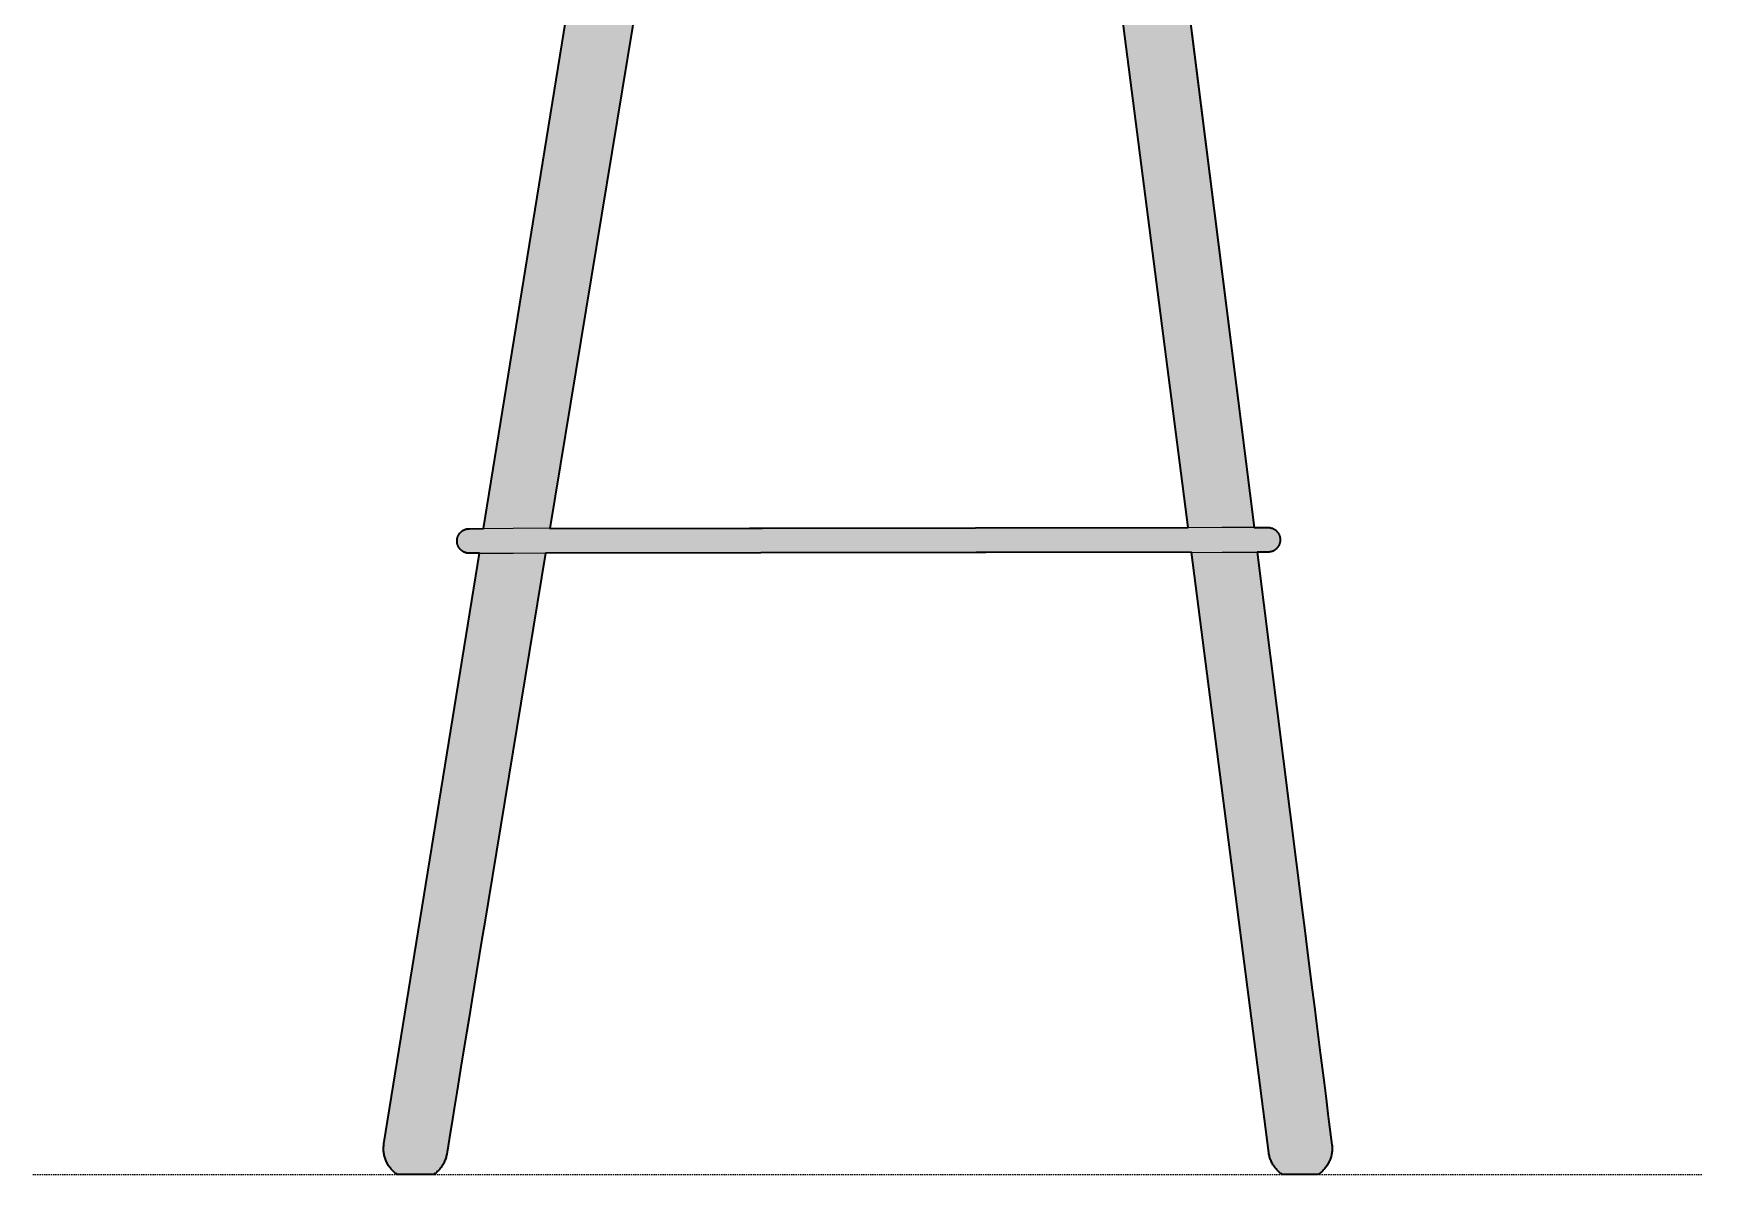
# Model space of a CAD drawing. Header units: millimetres. Extents: x 0 to 1859, y -911 to 1112.
# Drawn here: x 1045 to 1859, y 0 to 556 of the extents above; entities that cross this region are included whole.
import ezdxf

# ---------------------------------------------------------------- set-up
doc = ezdxf.new("R2010")
doc.units = ezdxf.units.MM
doc.linetypes.add('Dots', pattern=[1, 0, -1])
doc.layers.add('Blocks', color=7, linetype='Continuous')
doc.layers.add('Blocks$Fill', color=7, linetype='Continuous', true_color=0xffffff)
for name, color, linetype, lineweight, true_color in [('Blocks$Inner', 7, 'Continuous', 25, 0x007f00), ('Blocks$Outline', 7, 'Continuous', 35, 0xff3f3f), ('Groud', 7, 'Dots', 25, 0x243775)]:
    doc.layers.add(name, color=color, linetype=linetype, lineweight=lineweight, true_color=true_color)

# ---------------------------------------------------------------- blocks, each defined once
blk = doc.blocks.new('Neu 12 Barstool Side')
at = {"layer": 'Blocks$Fill'}
h = blk.add_hatch(color=256, dxfattribs=at)
h.paths.add_polyline_path([(596.44, 303.13), (632.95, 13.86), (632.98, 13.35), (633, 12.84), (633, 12.33), (632.98, 11.81), (632.95, 11.3), (632.9, 10.8), (632.83, 10.29), (632.74, 9.79), (632.64, 9.29), (632.52, 8.79), (632.38, 8.3), (632.23, 7.81), (632.06, 7.33), (631.87, 6.85), (631.67, 6.38), (631.45, 5.92), (631.22, 5.47), (630.97, 5.02), (630.7, 4.58), (630.42, 4.16), (630.13, 3.74), (629.82, 3.33), (629.5, 2.93), (629.17, 2.55), (628.82, 2.17), (628.46, 1.81), (628.08, 1.46), (627.7, 1.12), (627.31, 0.8), (626.9, 0.49), (626.48, 0.19), (626.06, -0.09), (625.95, -0.09), (608.76, -0.09), (608.34, 0.2), (607.92, 0.51), (607.51, 0.83), (607.12, 1.16), (606.74, 1.51), (606.37, 1.87), (606.01, 2.24), (605.66, 2.63), (605.33, 3.03), (605.01, 3.43), (604.71, 3.85), (604.42, 4.28), (604.15, 4.72), (603.89, 5.17), (603.65, 5.63), (603.42, 6.09), (603.21, 6.56), (603.01, 7.04), (602.84, 7.53), (602.68, 8.02), (602.53, 8.52), (602.4, 9.02), (602.3, 9.52), (602.2, 10.03), (602.13, 10.54), (564.44, 303.08), (249.66, 302.6), (201.34, 9.33), (201.23, 8.83), (201.1, 8.34), (200.96, 7.86), (200.8, 7.38), (200.63, 6.91), (200.44, 6.44), (200.23, 5.98), (200.01, 5.53), (199.78, 5.08), (199.53, 4.64), (199.26, 4.21), (198.98, 3.79), (198.69, 3.38), (198.38, 2.98), (198.06, 2.6), (197.73, 2.22), (197.38, 1.85), (197.02, 1.5), (196.65, 1.15), (196.27, 0.82), (195.88, 0.5), (195.48, 0.2), (195.06, -0.09), (194.98, -0.09), (177.47, -0.09), (177.05, 0.2), (176.63, 0.5), (176.23, 0.81), (175.84, 1.14), (175.46, 1.48), (175.09, 1.83), (174.74, 2.2), (174.39, 2.57), (174.06, 2.96), (173.75, 3.36), (173.44, 3.77), (173.15, 4.19), (172.88, 4.62), (172.62, 5.06), (172.38, 5.51), (172.15, 5.96), (171.93, 6.42), (171.73, 6.89), (171.55, 7.37), (171.39, 7.85), (171.24, 8.34), (171.1, 8.83), (170.99, 9.33), (170.89, 9.83), (170.81, 10.33), (170.74, 10.84), (170.7, 11.35), (170.67, 11.86), (170.65, 12.37), (170.66, 12.88), (170.68, 13.39), (170.72, 13.89), (170.78, 14.4), (170.85, 14.91), (217.48, 302.55), (212.31, 302.55), (212.17, 302.56), (212.02, 302.56), (211.87, 302.58), (211.71, 302.6), (211.56, 302.62), (211.41, 302.64), (211.26, 302.67), (211.12, 302.7), (210.97, 302.74), (210.82, 302.78), (210.68, 302.82), (210.54, 302.87), (210.4, 302.92), (210.26, 302.97), (210.12, 303.03), (209.98, 303.09), (209.85, 303.15), (209.71, 303.22), (209.58, 303.29), (209.45, 303.36), (209.32, 303.44), (209.19, 303.52), (209.06, 303.61), (208.92, 303.71), (208.79, 303.81), (208.66, 303.91), (208.55, 304), (208.45, 304.1), (208.34, 304.2), (208.24, 304.3), (208.09, 304.45), (207.96, 304.6), (207.82, 304.76), (207.7, 304.92), (207.57, 305.08), (207.46, 305.25), (207.35, 305.43), (207.24, 305.6), (207.15, 305.78), (207.06, 305.95), (206.98, 306.13), (206.91, 306.31), (206.84, 306.49), (206.77, 306.68), (206.71, 306.86), (206.66, 307.05), (206.62, 307.24), (206.58, 307.43), (206.54, 307.63), (206.52, 307.82), (206.5, 308.01), (206.48, 308.21), (206.47, 308.42), (206.48, 308.83), (206.49, 309.04), (206.51, 309.25), (206.54, 309.46), (206.58, 309.66), (206.62, 309.86), (206.67, 310.07), (206.73, 310.27), (206.79, 310.47), (206.86, 310.66), (206.94, 310.86), (207.02, 311.05), (207.11, 311.24), (207.21, 311.42), (207.31, 311.6), (207.42, 311.78), (207.53, 311.95), (207.65, 312.12), (207.78, 312.29), (207.91, 312.45), (208.05, 312.6), (208.2, 312.75), (208.34, 312.9), (208.5, 313.04), (208.66, 313.18), (208.82, 313.31), (208.99, 313.43), (209.16, 313.55), (209.33, 313.66), (209.51, 313.77), (209.7, 313.87), (209.88, 313.96), (210.07, 314.05), (210.27, 314.13), (210.46, 314.2), (210.66, 314.27), (210.86, 314.33), (211.06, 314.38), (211.26, 314.42), (211.47, 314.46), (211.67, 314.49), (211.88, 314.52), (212.09, 314.53), (212.3, 314.54), (212.51, 314.55), (219.42, 314.56), (285.69, 723.77), (279.8, 725.71), (277, 726.76), (274.23, 727.88), (271.59, 729.04), (268.99, 730.28), (266.43, 731.58), (263.9, 732.97), (261.51, 734.38), (259.17, 735.86), (256.87, 737.42), (254.62, 739.04), (252.45, 740.73), (250.33, 742.48), (248.18, 744.39), (246.09, 746.37), (244.13, 748.36), (242.24, 750.42), (240.41, 752.53), (238.66, 754.71), (236.98, 756.92), (235.38, 759.19), (233.85, 761.51), (232.38, 763.87), (230.92, 766.4), (229.53, 768.96), (228.21, 771.57), (226.96, 774.21), (225.71, 777.07), (224.52, 779.96), (223.41, 782.88), (222.37, 785.83), (220.84, 790.57), (219.47, 795.36), (218.13, 800.61), (216.95, 805.89), (215.79, 811.73), (214.78, 817.59), (213.84, 823.81), (213.02, 830.05), (211.8, 841.11), (204.4, 931.88), (202.43, 947.25), (200.31, 960.71), (197.9, 973.43), (195.09, 986.07), (191.99, 998.01), (190.34, 1003.68), (185.8, 1017.89), (182.38, 1027.33), (178.61, 1036.85), (174.56, 1046.27), (170.03, 1056.06), (165.26, 1065.74), (159.66, 1076.49), (153.56, 1087.67), (142.02, 1092.75), (141.71, 1092.91), (141.41, 1093.09), (141.12, 1093.27), (140.83, 1093.46), (140.55, 1093.66), (140.27, 1093.87), (140.01, 1094.09), (139.75, 1094.32), (139.5, 1094.56), (139.26, 1094.8), (139.02, 1095.06), (138.8, 1095.32), (138.58, 1095.59), (138.38, 1095.87), (138.18, 1096.15), (137.99, 1096.44), (137.82, 1096.74), (137.65, 1097.04), (137.5, 1097.35), (137.35, 1097.66), (137.22, 1097.98), (137.1, 1098.3), (136.98, 1098.63), (136.88, 1098.96), (136.8, 1099.3), (136.72, 1099.63), (136.65, 1099.97), (136.6, 1100.31), (136.56, 1100.66), (136.53, 1101), (136.51, 1101.34), (136.51, 1101.69), (136.51, 1102.03), (136.53, 1102.37), (136.56, 1102.71), (136.6, 1103.04), (136.65, 1103.38), (136.71, 1103.71), (136.79, 1104.04), (136.87, 1104.37), (136.97, 1104.7), (137.08, 1105.02), (137.19, 1105.34), (137.32, 1105.65), (137.46, 1105.96), (137.61, 1106.26), (137.77, 1106.56), (137.94, 1106.86), (138.12, 1107.14), (138.31, 1107.43), (138.52, 1107.71), (138.73, 1107.98), (138.96, 1108.25), (139.19, 1108.51), (139.43, 1108.76), (139.68, 1109), (139.94, 1109.23), (140.21, 1109.46), (140.48, 1109.67), (140.76, 1109.88), (141.05, 1110.07), (141.35, 1110.26), (141.65, 1110.43), (141.96, 1110.6), (142.27, 1110.75), (142.59, 1110.89), (142.91, 1111.02), (143.24, 1111.14), (143.57, 1111.25), (143.9, 1111.35), (144.24, 1111.43), (144.58, 1111.5), (144.93, 1111.56), (145.27, 1111.61), (145.62, 1111.65), (145.96, 1111.68), (146.31, 1111.69), (146.66, 1111.69), (147.01, 1111.68), (147.36, 1111.65), (147.7, 1111.62), (148.05, 1111.57), (148.39, 1111.51), (148.73, 1111.44), (149.07, 1111.36), (149.41, 1111.26), (149.74, 1111.15), (150.06, 1111.04), (150.39, 1110.91), (162.32, 1105.77), (172.35, 1101.26), (176.7, 1099.19), (181.62, 1096.7), (183.49, 1095.69), (185.85, 1094.37), (188.3, 1092.93), (190.84, 1091.35), (193.45, 1089.62), (195.09, 1088.48), (196.75, 1087.27), (198.43, 1086.01), (200.12, 1084.68), (201.83, 1083.27), (203.54, 1081.79), (205.25, 1080.25), (206.95, 1078.63), (208.65, 1076.94), (210.33, 1075.18), (211.99, 1073.35), (213.62, 1071.47), (215.23, 1069.52), (216.8, 1067.52), (218.34, 1065.47), (219.85, 1063.36), (221.31, 1061.21), (222.73, 1059.02), (224.12, 1056.78), (225.46, 1054.5), (226.76, 1052.2), (228.02, 1049.86), (229.24, 1047.5), (230.42, 1045.1), (232.64, 1040.3), (234.71, 1035.42), (236.65, 1030.47), (238.49, 1025.44), (241.26, 1017.08), (243.77, 1008.64), (246.04, 1000.1), (248.11, 991.47), (251.68, 974.37), (263.93, 906.5), (265.73, 898.21), (267.69, 889.97), (269.33, 883.67), (271.13, 877.39), (273.09, 871.17), (274.15, 868.08), (275.26, 865.03), (276.38, 862.1), (277.57, 859.19), (278.82, 856.31), (280.14, 853.45), (281.52, 850.63), (282.98, 847.84), (284.52, 845.1), (286.14, 842.41), (287.79, 839.85), (289.52, 837.34), (291.33, 834.9), (292.26, 833.7), (293.22, 832.52), (294.19, 831.36), (295.19, 830.21), (296.21, 829.08), (297.25, 827.97), (298.31, 826.88), (299.4, 825.81), (300.5, 824.76), (301.63, 823.73), (302.78, 822.73), (303.95, 821.74), (305.14, 820.78), (306.34, 819.85), (307.56, 818.93), (308.8, 818.04), (310.06, 817.18), (311.33, 816.33), (313.91, 814.7), (316.55, 813.17), (319.24, 811.71), (321.97, 810.35), (323.79, 809.49), (325.62, 808.68), (327.47, 807.89), (329.34, 807.14), (333.11, 805.74), (336.93, 804.45), (340.78, 803.28), (344.67, 802.22), (348.58, 801.26), (352.5, 800.4), (356.6, 799.58), (360.74, 798.85), (369.08, 797.6), (377.46, 796.59), (385.81, 795.78), (402.86, 794.56), (481.86, 791.75), (509.21, 790.25), (522.94, 789.16), (536.59, 787.78), (550.14, 786.08), (563.46, 784), (570.92, 782.64), (578.25, 781.15), (585.36, 779.55), (592.21, 777.84), (598.73, 776.04), (604.9, 774.17), (610.67, 772.26), (616.02, 770.33), (620.92, 768.41), (625.39, 766.51), (629.46, 764.64), (633.14, 762.81), (636.48, 761.04), (639.5, 759.32), (642.2, 757.68), (644.64, 756.08), (646.78, 754.59), (648.7, 753.17), (650.44, 751.8), (652.02, 750.47), (653.35, 749.27), (654.55, 748.12), (655.62, 747.03), (656.56, 746.01), (657.24, 745.23), (657.95, 744.38), (658.58, 743.58), (659.14, 742.84), (659.62, 742.16), (660.04, 741.53), (660.41, 740.96), (660.73, 740.42), (661.01, 739.91), (661.06, 739.82), (661.21, 739.52), (661.35, 739.21), (661.48, 738.89), (661.6, 738.57), (661.71, 738.25), (661.81, 737.92), (661.9, 737.59), (661.98, 737.26), (662.04, 736.93), (662.09, 736.59), (662.13, 736.25), (662.16, 735.91), (662.18, 735.57), (662.19, 735.23), (662.19, 734.89), (662.17, 734.55), (662.14, 734.21), (662.1, 733.87), (662.05, 733.53), (661.99, 733.2), (661.91, 732.86), (661.83, 732.53), (661.73, 732.2), (661.62, 731.88), (661.51, 731.56), (661.38, 731.25), (661.24, 730.93), (661.09, 730.63), (660.93, 730.33), (660.75, 730.03), (660.57, 729.74), (660.38, 729.46), (660.18, 729.18), (659.97, 728.91), (659.52, 728.4), (659.29, 728.15), (659.04, 727.91), (658.79, 727.68), (658.53, 727.46), (658.26, 727.25), (657.98, 727.04), (657.7, 726.85), (657.41, 726.67), (657.12, 726.49), (656.82, 726.33), (656.51, 726.18), (656.19, 726.03), (655.88, 725.9), (655.55, 725.78), (655.23, 725.67), (654.9, 725.57), (654.56, 725.48), (654.23, 725.41), (653.89, 725.34), (653.55, 725.29), (653.2, 725.25), (652.86, 725.22), (652.52, 725.2), (652.17, 725.2), (651.83, 725.2), (651.48, 725.22), (651.14, 725.25), (650.8, 725.29), (650.46, 725.35), (650.12, 725.41), (649.78, 725.49), (649.45, 725.58), (649.12, 725.68), (648.79, 725.79), (648.47, 725.91), (648.15, 726.05), (647.84, 726.19), (647.53, 726.35), (647.23, 726.51), (646.93, 726.69), (646.64, 726.88), (646.36, 727.07), (646.08, 727.28), (645.81, 727.49), (645.55, 727.72), (645.3, 727.95), (645.05, 728.19), (644.82, 728.44), (644.59, 728.7), (644.37, 728.97), (644.16, 729.24), (643.96, 729.52), (643.77, 729.81), (643.59, 730.1), (643.42, 730.4), (643.26, 730.71), (642.04, 732.23), (641.49, 732.85), (640.83, 733.55), (640.45, 733.93), (640.04, 734.32), (639.6, 734.74), (639.11, 735.18), (638.16, 735.99), (598.79, 736.04), (581.82, 735.52), (547.92, 733.73), (547.85, 733.08), (547.83, 732.92), (547.8, 732.77), (547.76, 732.61), (547.72, 732.46), (547.68, 732.31), (547.63, 732.15), (547.57, 732.01), (547.51, 731.86), (547.45, 731.71), (547.38, 731.57), (547.3, 731.43), (547.22, 731.29), (547.14, 731.16), (547.05, 731.03), (546.95, 730.9), (546.85, 730.77), (546.75, 730.65), (546.65, 730.53), (546.54, 730.42), (546.42, 730.31), (546.3, 730.2), (546.18, 730.1), (546.06, 730), (545.75, 729.77), (545.57, 729.65), (545.39, 729.53), (545.1, 729.35), (544.81, 729.19), (544.51, 729.04), (544.21, 728.89), (543.9, 728.76), (543.57, 728.62), (542.84, 728.35), (594.93, 315.13), (601.84, 315.14), (602.05, 315.13), (602.26, 315.11), (602.47, 315.09), (602.67, 315.06), (602.88, 315.02), (603.08, 314.98), (603.28, 314.92), (603.48, 314.86), (603.68, 314.8), (603.88, 314.73), (604.07, 314.65), (604.26, 314.56), (604.45, 314.47), (604.63, 314.37), (604.81, 314.26), (604.99, 314.15), (605.16, 314.03), (605.33, 313.91), (605.49, 313.78), (605.65, 313.65), (605.8, 313.51), (605.95, 313.36), (606.1, 313.21), (606.23, 313.05), (606.37, 312.89), (606.5, 312.73), (606.62, 312.56), (606.73, 312.39), (606.84, 312.21), (606.95, 312.03), (607.04, 311.84), (607.13, 311.65), (607.22, 311.46), (607.3, 311.27), (607.37, 311.07), (607.43, 310.88), (607.49, 310.68), (607.54, 310.47), (607.58, 310.27), (607.61, 310.06), (607.64, 309.86), (607.66, 309.65), (607.68, 309.44), (607.69, 309.23), (607.69, 309.02), (607.68, 308.82), (607.66, 308.61), (607.64, 308.4), (607.61, 308.19), (607.57, 307.99), (607.53, 307.79), (607.48, 307.58), (607.42, 307.38), (607.36, 307.18), (607.29, 306.99), (607.21, 306.8), (607.12, 306.6), (607.03, 306.42), (606.93, 306.23), (606.83, 306.05), (606.72, 305.88), (606.6, 305.7), (606.48, 305.53), (606.35, 305.37), (606.22, 305.21), (606.08, 305.05), (605.94, 304.9), (605.8, 304.76), (605.65, 304.63), (605.51, 304.5), (605.35, 304.37), (605.2, 304.25), (605.04, 304.14), (604.87, 304.03), (604.71, 303.93), (604.53, 303.83), (604.36, 303.74), (604.18, 303.65), (604, 303.57), (603.82, 303.5), (603.63, 303.44), (603.45, 303.38), (603.26, 303.32), (603.06, 303.28), (602.87, 303.24), (602.68, 303.2), (602.48, 303.18), (602.29, 303.16), (602.09, 303.15), (601.89, 303.14)], flags=0)
h.paths.add_polyline_path([(562.89, 315.08), (510.53, 720.97), (468.66, 712.34), (467.42, 712.01), (466.2, 711.64), (466.08, 711.6), (466.08, 711.26), (466.07, 711.15), (466.05, 711.05), (466.03, 710.95), (466.01, 710.85), (465.98, 710.75), (465.95, 710.65), (465.92, 710.56), (465.88, 710.46), (465.84, 710.37), (465.8, 710.27), (465.75, 710.18), (465.7, 710.09), (465.65, 710), (465.6, 709.92), (465.54, 709.83), (465.48, 709.75), (465.41, 709.67), (465.35, 709.59), (465.28, 709.52), (465.2, 709.44), (465.13, 709.37), (465.05, 709.3), (464.97, 709.24), (464.89, 709.18), (464.81, 709.12), (464.72, 709.06), (464.64, 709.01), (464.55, 708.95), (464.46, 708.91), (464.36, 708.86), (464.27, 708.82), (464.17, 708.78), (464.08, 708.75), (463.98, 708.71), (463.88, 708.69), (463.78, 708.66), (463.68, 708.64), (463.58, 708.62), (463.48, 708.61), (463.38, 708.6), (390.9, 701.95), (390.79, 701.94), (390.69, 701.94), (390.59, 701.94), (390.48, 701.94), (390.38, 701.95), (390.28, 701.96), (390.18, 701.98), (390.07, 701.99), (389.97, 702.01), (389.87, 702.04), (389.77, 702.07), (389.68, 702.1), (389.58, 702.13), (389.48, 702.17), (389.39, 702.21), (389.3, 702.26), (389.21, 702.31), (389.12, 702.36), (389.03, 702.41), (388.94, 702.47), (388.86, 702.53), (388.78, 702.59), (388.7, 702.66), (388.62, 702.73), (388.54, 702.8), (388.47, 702.87), (388.4, 702.95), (388.34, 703.02), (388.27, 703.1), (388.21, 703.19), (388.15, 703.27), (388.09, 703.36), (388.04, 703.45), (387.99, 703.54), (387.95, 703.63), (387.9, 703.72), (385.69, 703.89), (383.52, 704), (363.44, 704.45), (359.27, 704.67), (351.16, 705.27), (347.01, 705.69), (342.83, 706.19), (338.54, 706.8), (334.12, 707.54), (329.55, 708.45), (327.2, 708.97), (322.35, 710.17), (319.84, 710.86), (317.13, 711.67), (251.65, 314.6)], flags=0)
at = {"layer": 'Blocks$Inner'}
for points in [[(594.93, 315.13), (542.57, 730.49)], [(509.45, 729.34), (562.89, 315.08)], [(219.42, 314.56), (286.64, 729.61)], [(318.53, 720.14), (251.65, 314.6)], [(217.48, 302.55), (170.85, 14.91), (170.78, 14.4), (170.72, 13.89), (170.68, 13.39), (170.66, 12.88), (170.65, 12.37), (170.67, 11.86), (170.7, 11.35), (170.74, 10.84), (170.81, 10.33), (170.89, 9.83), (170.99, 9.33), (171.1, 8.83), (171.24, 8.34), (171.39, 7.85), (171.55, 7.37), (171.73, 6.89), (171.93, 6.42), (172.15, 5.96), (172.38, 5.51), (172.62, 5.06), (172.88, 4.62), (173.15, 4.19), (173.44, 3.77), (173.75, 3.36), (174.06, 2.96), (174.39, 2.57), (174.74, 2.2), (175.09, 1.83), (175.46, 1.48), (175.84, 1.14), (176.23, 0.81), (176.63, 0.5), (177.05, 0.2), (177.47, -0.09), (194.98, -0.09), (195.06, -0.09), (195.48, 0.2), (195.88, 0.5), (196.27, 0.82), (196.65, 1.15), (197.02, 1.5), (197.38, 1.85), (197.73, 2.22), (198.06, 2.6), (198.38, 2.98), (198.69, 3.38), (198.98, 3.79), (199.26, 4.21), (199.53, 4.64), (199.78, 5.08), (200.01, 5.53), (200.23, 5.98), (200.44, 6.44), (200.63, 6.91), (200.8, 7.38), (200.96, 7.86), (201.1, 8.34), (201.23, 8.83), (201.34, 9.33), (201.43, 9.82), (201.45, 9.91), (203.26, 21), (203.89, 24.87), (205.08, 32.1), (206.35, 39.83), (208.72, 54.3), (211.25, 69.75), (212.36, 76.5), (213.71, 84.71), (216.01, 98.7), (218.63, 114.64), (219.66, 120.89), (249.66, 302.6)], [(564.44, 303.08), (602.13, 10.54), (602.2, 10.03), (602.3, 9.52), (602.4, 9.02), (602.53, 8.52), (602.68, 8.02), (602.84, 7.53), (603.01, 7.04), (603.21, 6.56), (603.42, 6.09), (603.65, 5.63), (603.89, 5.17), (604.15, 4.72), (604.42, 4.28), (604.71, 3.85), (605.01, 3.43), (605.33, 3.03), (605.66, 2.63), (606.01, 2.24), (606.37, 1.87), (606.74, 1.51), (607.12, 1.16), (607.51, 0.83), (607.92, 0.51), (608.34, 0.2), (608.76, -0.09), (625.95, -0.09), (626.06, -0.09), (626.48, 0.19), (626.9, 0.49), (627.31, 0.8), (627.7, 1.12), (628.08, 1.46), (628.46, 1.81), (628.82, 2.17), (629.17, 2.55), (629.5, 2.93), (629.82, 3.33), (630.13, 3.74), (630.42, 4.16), (630.7, 4.58), (630.97, 5.02), (631.22, 5.47), (631.45, 5.92), (631.67, 6.38), (631.87, 6.85), (632.06, 7.33), (632.23, 7.81), (632.38, 8.3), (632.52, 8.79), (632.64, 9.29), (632.74, 9.79), (632.83, 10.29), (632.9, 10.8), (632.95, 11.3), (632.98, 11.81), (633, 12.33), (633, 12.84), (632.98, 13.35), (632.95, 13.86), (632.9, 14.36), (632.88, 14.47), (631.46, 25.65), (630.96, 29.56), (630.04, 36.84), (629.04, 44.65), (627.19, 59.21), (625.21, 74.83), (624.36, 81.59), (623.3, 89.92), (621.52, 103.96), (619.48, 120.1), (618.69, 126.33), (596.44, 303.13)]]:
    blk.add_lwpolyline(points, dxfattribs=at)
blk.add_lwpolyline([(206.47, 308.42), (206.48, 308.21), (206.5, 308.01), (206.52, 307.82), (206.54, 307.63), (206.58, 307.43), (206.62, 307.24), (206.66, 307.05), (206.71, 306.86), (206.77, 306.68), (206.84, 306.49), (206.91, 306.31), (206.98, 306.13), (207.06, 305.95), (207.15, 305.78), (207.24, 305.6), (207.35, 305.43), (207.46, 305.25), (207.57, 305.08), (207.7, 304.92), (207.82, 304.76), (207.96, 304.6), (208.09, 304.45), (208.24, 304.3), (208.34, 304.2), (208.45, 304.1), (208.55, 304), (208.66, 303.91), (208.79, 303.81), (208.92, 303.71), (209.06, 303.61), (209.19, 303.52), (209.32, 303.44), (209.45, 303.36), (209.58, 303.29), (209.71, 303.22), (209.85, 303.15), (209.98, 303.09), (210.12, 303.03), (210.26, 302.97), (210.4, 302.92), (210.54, 302.87), (210.68, 302.82), (210.82, 302.78), (210.97, 302.74), (211.12, 302.7), (211.26, 302.67), (211.41, 302.64), (211.56, 302.62), (211.71, 302.6), (211.87, 302.58), (212.02, 302.56), (212.17, 302.56), (212.31, 302.55), (212.46, 302.55), (233.77, 302.58), (579.34, 303.1), (601.7, 303.14), (601.89, 303.14), (602.09, 303.15), (602.29, 303.16), (602.48, 303.18), (602.68, 303.2), (602.87, 303.24), (603.06, 303.28), (603.26, 303.32), (603.45, 303.38), (603.63, 303.44), (603.82, 303.5), (604, 303.57), (604.18, 303.65), (604.36, 303.74), (604.53, 303.83), (604.71, 303.93), (604.87, 304.03), (605.04, 304.14), (605.2, 304.25), (605.35, 304.37), (605.51, 304.5), (605.65, 304.63), (605.8, 304.76), (605.94, 304.9), (606.08, 305.05), (606.22, 305.21), (606.35, 305.37), (606.48, 305.53), (606.6, 305.7), (606.72, 305.88), (606.83, 306.05), (606.93, 306.23), (607.03, 306.42), (607.12, 306.6), (607.21, 306.8), (607.29, 306.99), (607.36, 307.18), (607.42, 307.38), (607.48, 307.58), (607.53, 307.79), (607.57, 307.99), (607.61, 308.19), (607.64, 308.4), (607.66, 308.61), (607.68, 308.82), (607.69, 309.02), (607.69, 309.23), (607.68, 309.44), (607.66, 309.65), (607.64, 309.86), (607.61, 310.06), (607.58, 310.27), (607.54, 310.47), (607.49, 310.68), (607.43, 310.88), (607.37, 311.07), (607.3, 311.27), (607.22, 311.46), (607.13, 311.65), (607.04, 311.84), (606.95, 312.03), (606.84, 312.21), (606.73, 312.39), (606.62, 312.56), (606.5, 312.73), (606.37, 312.89), (606.23, 313.05), (606.1, 313.21), (605.95, 313.36), (605.8, 313.51), (605.65, 313.65), (605.49, 313.78), (605.33, 313.91), (605.16, 314.03), (604.99, 314.15), (604.81, 314.26), (604.63, 314.37), (604.45, 314.47), (604.26, 314.56), (604.07, 314.65), (603.88, 314.73), (603.68, 314.8), (603.48, 314.86), (603.28, 314.92), (603.08, 314.98), (602.88, 315.02), (602.67, 315.06), (602.47, 315.09), (602.26, 315.11), (602.05, 315.13), (601.84, 315.14), (601.64, 315.14), (579.33, 315.1), (233.76, 314.58), (212.51, 314.55), (212.3, 314.54), (212.09, 314.53), (211.88, 314.52), (211.67, 314.49), (211.47, 314.46), (211.26, 314.42), (211.06, 314.38), (210.86, 314.33), (210.66, 314.27), (210.46, 314.2), (210.27, 314.13), (210.07, 314.05), (209.88, 313.96), (209.7, 313.87), (209.51, 313.77), (209.33, 313.66), (209.16, 313.55), (208.99, 313.43), (208.82, 313.31), (208.66, 313.18), (208.5, 313.04), (208.34, 312.9), (208.2, 312.75), (208.05, 312.6), (207.91, 312.45), (207.78, 312.29), (207.65, 312.12), (207.53, 311.95), (207.42, 311.78), (207.31, 311.6), (207.21, 311.42), (207.11, 311.24), (207.02, 311.05), (206.94, 310.86), (206.86, 310.66), (206.79, 310.47), (206.73, 310.27), (206.67, 310.07), (206.62, 309.86), (206.58, 309.66), (206.54, 309.46), (206.51, 309.25), (206.49, 309.04), (206.48, 308.83), (206.47, 308.63)], close=True, dxfattribs=at)
at = {"layer": 'Blocks$Outline'}
for points in [[(542.84, 728.35), (594.93, 315.13)], [(219.42, 314.56), (285.69, 723.77)], [(562.89, 315.08), (510.53, 720.97)], [(317.13, 711.67), (251.65, 314.6)], [(206.47, 308.42), (206.47, 308.63), (206.48, 308.83), (206.49, 309.04), (206.51, 309.25), (206.54, 309.46), (206.58, 309.66), (206.62, 309.86), (206.67, 310.07), (206.73, 310.27), (206.79, 310.47), (206.86, 310.66), (206.94, 310.86), (207.02, 311.05), (207.11, 311.24), (207.21, 311.42), (207.31, 311.6), (207.42, 311.78), (207.53, 311.95), (207.65, 312.12), (207.78, 312.29), (207.91, 312.45), (208.05, 312.6), (208.2, 312.75), (208.34, 312.9), (208.5, 313.04), (208.66, 313.18), (208.82, 313.31), (208.99, 313.43), (209.16, 313.55), (209.33, 313.66), (209.51, 313.77), (209.7, 313.87), (209.88, 313.96), (210.07, 314.05), (210.27, 314.13), (210.46, 314.2), (210.66, 314.27), (210.86, 314.33), (211.06, 314.38), (211.26, 314.42), (211.47, 314.46), (211.67, 314.49), (211.88, 314.52), (212.09, 314.53), (212.3, 314.54), (212.51, 314.55), (219.42, 314.56)], [(251.65, 314.6), (562.89, 315.08)], [(594.93, 315.13), (601.64, 315.14), (601.84, 315.14), (602.05, 315.13), (602.26, 315.11), (602.47, 315.09), (602.67, 315.06), (602.88, 315.02), (603.08, 314.98), (603.28, 314.92), (603.48, 314.86), (603.68, 314.8), (603.88, 314.73), (604.07, 314.65), (604.26, 314.56), (604.45, 314.47), (604.63, 314.37), (604.81, 314.26), (604.99, 314.15), (605.16, 314.03), (605.33, 313.91), (605.49, 313.78), (605.65, 313.65), (605.8, 313.51), (605.95, 313.36), (606.1, 313.21), (606.23, 313.05), (606.37, 312.89), (606.5, 312.73), (606.62, 312.56), (606.73, 312.39), (606.84, 312.21), (606.95, 312.03), (607.04, 311.84), (607.13, 311.65), (607.22, 311.46), (607.3, 311.27), (607.37, 311.07), (607.43, 310.88), (607.49, 310.68), (607.54, 310.47), (607.58, 310.27), (607.61, 310.06), (607.64, 309.86), (607.66, 309.65), (607.68, 309.44), (607.69, 309.23), (607.69, 309.02), (607.68, 308.82), (607.66, 308.61), (607.64, 308.4), (607.61, 308.19), (607.57, 307.99), (607.53, 307.79), (607.48, 307.58), (607.42, 307.38), (607.36, 307.18), (607.29, 306.99), (607.21, 306.8), (607.12, 306.6), (607.03, 306.42), (606.93, 306.23), (606.83, 306.05), (606.72, 305.88), (606.6, 305.7), (606.48, 305.53), (606.35, 305.37), (606.22, 305.21), (606.08, 305.05), (605.94, 304.9), (605.8, 304.76), (605.65, 304.63), (605.51, 304.5), (605.35, 304.37), (605.2, 304.25), (605.04, 304.14), (604.87, 304.03), (604.71, 303.93), (604.53, 303.83), (604.36, 303.74), (604.18, 303.65), (604, 303.57), (603.82, 303.5), (603.63, 303.44), (603.45, 303.38), (603.26, 303.32), (603.06, 303.28), (602.87, 303.24), (602.68, 303.2), (602.48, 303.18), (602.29, 303.16), (602.09, 303.15), (601.89, 303.14), (601.7, 303.14), (596.44, 303.13)], [(249.66, 302.6), (219.66, 120.89), (218.63, 114.64), (216.01, 98.7), (213.71, 84.71), (212.36, 76.5), (211.25, 69.75), (208.72, 54.3), (206.35, 39.83), (205.08, 32.1), (203.89, 24.87), (203.26, 21), (201.45, 9.91), (201.43, 9.82), (201.34, 9.33), (201.23, 8.83), (201.1, 8.34), (200.96, 7.86), (200.8, 7.38), (200.63, 6.91), (200.44, 6.44), (200.23, 5.98), (200.01, 5.53), (199.78, 5.08), (199.53, 4.64), (199.26, 4.21), (198.98, 3.79), (198.69, 3.38), (198.38, 2.98), (198.06, 2.6), (197.73, 2.22), (197.38, 1.85), (197.02, 1.5), (196.65, 1.15), (196.27, 0.82), (195.88, 0.5), (195.48, 0.2), (195.06, -0.09), (194.98, -0.09), (177.47, -0.09), (177.05, 0.2), (176.63, 0.5), (176.23, 0.81), (175.84, 1.14), (175.46, 1.48), (175.09, 1.83), (174.74, 2.2), (174.39, 2.57), (174.06, 2.96), (173.75, 3.36), (173.44, 3.77), (173.15, 4.19), (172.88, 4.62), (172.62, 5.06), (172.38, 5.51), (172.15, 5.96), (171.93, 6.42), (171.73, 6.89), (171.55, 7.37), (171.39, 7.85), (171.24, 8.34), (171.1, 8.83), (170.99, 9.33), (170.89, 9.83), (170.81, 10.33), (170.74, 10.84), (170.7, 11.35), (170.67, 11.86), (170.65, 12.37), (170.66, 12.88), (170.68, 13.39), (170.72, 13.89), (170.78, 14.4), (170.85, 14.91), (217.48, 302.55)], [(217.48, 302.55), (212.46, 302.55), (212.31, 302.55), (212.17, 302.56), (212.02, 302.56), (211.87, 302.58), (211.71, 302.6), (211.56, 302.62), (211.41, 302.64), (211.26, 302.67), (211.12, 302.7), (210.97, 302.74), (210.82, 302.78), (210.68, 302.82), (210.54, 302.87), (210.4, 302.92), (210.26, 302.97), (210.12, 303.03), (209.98, 303.09), (209.85, 303.15), (209.71, 303.22), (209.58, 303.29), (209.45, 303.36), (209.32, 303.44), (209.19, 303.52), (209.06, 303.61), (208.92, 303.71), (208.79, 303.81), (208.66, 303.91), (208.55, 304), (208.45, 304.1), (208.34, 304.2), (208.24, 304.3), (208.09, 304.45), (207.96, 304.6), (207.82, 304.76), (207.7, 304.92), (207.57, 305.08), (207.46, 305.25), (207.35, 305.43), (207.24, 305.6), (207.15, 305.78), (207.06, 305.95), (206.98, 306.13), (206.91, 306.31), (206.84, 306.49), (206.77, 306.68), (206.71, 306.86), (206.66, 307.05), (206.62, 307.24), (206.58, 307.43), (206.54, 307.63), (206.52, 307.82), (206.5, 308.01), (206.48, 308.21), (206.47, 308.42)], [(564.44, 303.08), (249.66, 302.6)], [(596.44, 303.13), (618.69, 126.33), (619.48, 120.1), (621.52, 103.96), (623.3, 89.92), (624.36, 81.59), (625.21, 74.83), (627.19, 59.21), (629.04, 44.65), (630.04, 36.84), (630.96, 29.56), (631.46, 25.65), (632.88, 14.47), (632.9, 14.36), (632.95, 13.86), (632.98, 13.35), (633, 12.84), (633, 12.33), (632.98, 11.81), (632.95, 11.3), (632.9, 10.8), (632.83, 10.29), (632.74, 9.79), (632.64, 9.29), (632.52, 8.79), (632.38, 8.3), (632.23, 7.81), (632.06, 7.33), (631.87, 6.85), (631.67, 6.38), (631.45, 5.92), (631.22, 5.47), (630.97, 5.02), (630.7, 4.58), (630.42, 4.16), (630.13, 3.74), (629.82, 3.33), (629.5, 2.93), (629.17, 2.55), (628.82, 2.17), (628.46, 1.81), (628.08, 1.46), (627.7, 1.12), (627.31, 0.8), (626.9, 0.49), (626.48, 0.19), (626.06, -0.09), (625.95, -0.09), (608.76, -0.09), (608.34, 0.2), (607.92, 0.51), (607.51, 0.83), (607.12, 1.16), (606.74, 1.51), (606.37, 1.87), (606.01, 2.24), (605.66, 2.63), (605.33, 3.03), (605.01, 3.43), (604.71, 3.85), (604.42, 4.28), (604.15, 4.72), (603.89, 5.17), (603.65, 5.63), (603.42, 6.09), (603.21, 6.56), (603.01, 7.04), (602.84, 7.53), (602.68, 8.02), (602.53, 8.52), (602.4, 9.02), (602.3, 9.52), (602.2, 10.03), (602.13, 10.54), (564.44, 303.08)]]:
    blk.add_lwpolyline(points, dxfattribs=at)

msp = doc.modelspace()

# ---------------------------------------------------------------- linework, layer by layer
at = {"layer": 'Groud'}
msp.add_lwpolyline([(1044.79, 0), (1858.83, 0)], dxfattribs=at)

# ---------------------------------------------------------------- block references
at = {"layer": 'Blocks'}
msp.add_blockref('Neu 12 Barstool Side', (1044.79, 0), dxfattribs=at)

doc.saveas('drawing.dxf')
